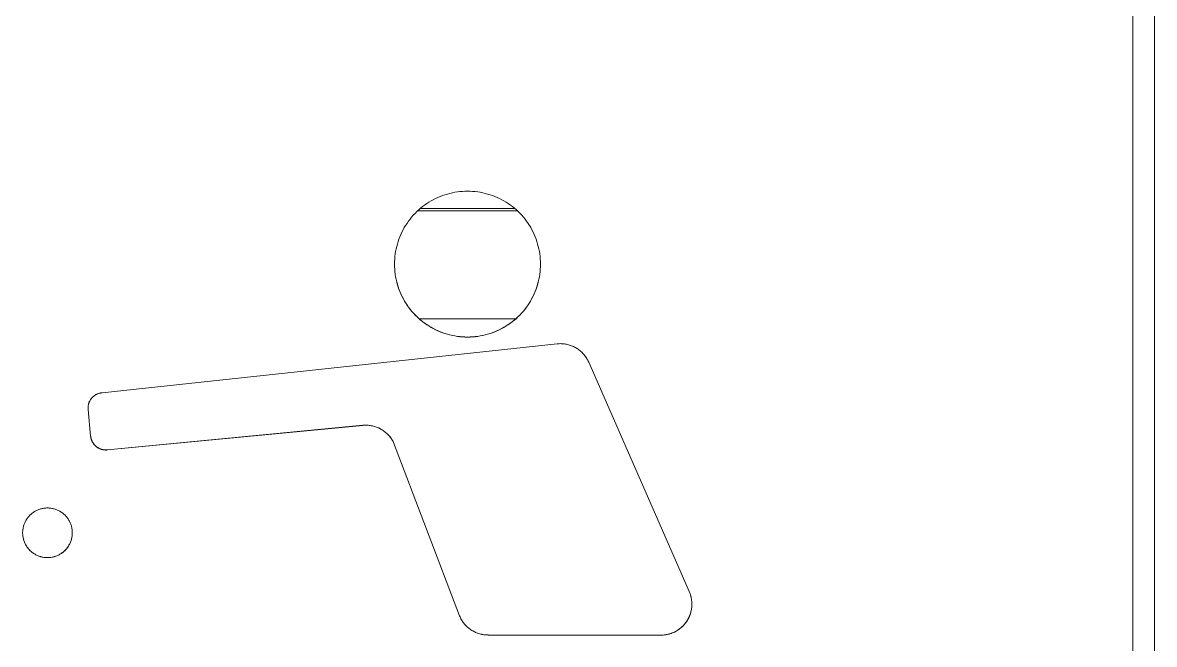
# Model space of a CAD drawing. Header units: inches. Extents: x -1 to 137, y -3 to 81.
# Drawn here: x 10.39 to 14.521, y 66.271 to 68.542 of the extents above; entities that cross this region are included whole.
import ezdxf

# ---------------------------------------------------------------- set-up
doc = ezdxf.new("R2010")
doc.units = ezdxf.units.IN
doc.layers.add('ZANO_R', color=7, linetype='Continuous', lineweight=0)

msp = doc.modelspace()

# ---------------------------------------------------------------- linework, layer by layer
at = {"layer": 'ZANO_R'}
for p, q in [((14.52143, 39.88483), (14.52143, 75.72986)), ((14.44268, 69.6289), (14.44268, 40.30131)), ((11.87259, 67.88591), (11.88056, 67.8907)), ((11.88056, 67.8907), (11.8887, 67.89521)), ((11.8887, 67.89521), (11.89698, 67.89943)), ((11.89698, 67.89943), (11.90541, 67.90336)), ((11.90541, 67.90336), (11.91397, 67.907)), ((11.91397, 67.907), (11.92265, 67.91033)), ((11.92265, 67.91033), (11.93145, 67.91336)), ((11.93145, 67.91336), (11.94034, 67.91607)), ((11.94034, 67.91607), (11.94932, 67.91848)), ((11.94932, 67.91848), (11.95838, 67.92057)), ((11.95838, 67.92057), (11.96751, 67.92235)), ((11.96751, 67.92235), (11.9767, 67.9238)), ((11.9767, 67.9238), (11.98593, 67.92494)), ((11.98593, 67.92494), (11.99519, 67.92575)), ((11.99519, 67.92575), (12.00448, 67.92623)), ((12.00448, 67.92623), (12.01378, 67.9264)), ((12.01378, 67.9264), (12.02308, 67.92623)), ((12.02308, 67.92623), (12.03236, 67.92575)), ((12.03236, 67.92575), (12.04163, 67.92494)), ((12.04163, 67.92494), (12.05086, 67.9238)), ((12.05086, 67.9238), (12.06004, 67.92235)), ((12.06004, 67.92235), (12.06917, 67.92057)), ((12.06917, 67.92057), (12.07823, 67.91848)), ((12.07823, 67.91848), (12.08721, 67.91607)), ((12.08721, 67.91607), (12.09611, 67.91336)), ((12.09611, 67.91336), (12.1049, 67.91033)), ((12.1049, 67.91033), (12.11358, 67.907)), ((12.11358, 67.907), (12.12214, 67.90336)), ((12.12214, 67.90336), (12.13057, 67.89943)), ((12.13057, 67.89943), (12.13886, 67.89521)), ((12.13886, 67.89521), (12.14699, 67.8907)), ((12.14699, 67.8907), (12.15496, 67.88591)), ((11.82213, 67.84504), (11.8287, 67.85162)), ((11.8287, 67.85162), (11.8355, 67.85796)), ((11.83247, 67.85519), (12.19508, 67.85519)), ((11.8355, 67.85796), (11.84252, 67.86406)), ((11.84146, 67.86317), (12.18609, 67.86317)), ((11.84252, 67.86406), (11.84975, 67.86992)), ((11.84975, 67.86992), (11.85718, 67.87551)), ((11.85718, 67.87551), (11.86479, 67.88085)), ((11.86479, 67.88085), (11.87259, 67.88591)), ((12.15496, 67.88591), (12.16276, 67.88085)), ((12.16276, 67.88085), (12.17038, 67.87551)), ((12.17038, 67.87551), (12.17781, 67.86992)), ((12.17781, 67.86992), (12.18503, 67.86406)), ((12.18503, 67.86406), (12.19205, 67.85796)), ((12.19205, 67.85796), (12.19885, 67.85162)), ((12.19885, 67.85162), (12.20543, 67.84504)), ((11.78783, 67.80115), (11.7929, 67.80895)), ((11.7929, 67.80895), (11.79823, 67.81657)), ((11.79823, 67.81657), (11.80383, 67.824)), ((11.80383, 67.824), (11.80968, 67.83122)), ((11.80968, 67.83122), (11.81578, 67.83824)), ((11.81578, 67.83824), (11.82213, 67.84504)), ((12.20543, 67.84504), (12.21177, 67.83824)), ((12.21177, 67.83824), (12.21787, 67.83122)), ((12.21787, 67.83122), (12.22373, 67.824)), ((12.22373, 67.824), (12.22932, 67.81657)), ((12.22932, 67.81657), (12.23466, 67.80895)), ((12.23466, 67.80895), (12.23972, 67.80115)), ((11.76675, 67.75977), (11.77038, 67.76833)), ((11.77038, 67.76833), (11.77431, 67.77676)), ((11.77431, 67.77676), (11.77854, 67.78505)), ((11.77854, 67.78505), (11.78304, 67.79318)), ((11.78304, 67.79318), (11.78783, 67.80115)), ((12.23972, 67.80115), (12.24451, 67.79318)), ((12.24451, 67.79318), (12.24902, 67.78505)), ((12.24902, 67.78505), (12.25324, 67.77676)), ((12.25324, 67.77676), (12.25717, 67.76833)), ((12.25717, 67.76833), (12.2608, 67.75977)), ((11.75317, 67.71536), (11.75526, 67.72442)), ((11.75526, 67.72442), (11.75767, 67.73341)), ((11.75767, 67.73341), (11.76039, 67.7423)), ((11.76039, 67.7423), (11.76342, 67.75109)), ((11.76342, 67.75109), (11.76675, 67.75977)), ((12.2608, 67.75977), (12.26414, 67.75109)), ((12.26414, 67.75109), (12.26717, 67.7423)), ((12.26717, 67.7423), (12.26988, 67.73341)), ((12.26988, 67.73341), (12.27229, 67.72442)), ((12.27229, 67.72442), (12.27438, 67.71536)), ((11.748, 67.67855), (11.74881, 67.68782)), ((11.74881, 67.68782), (11.74994, 67.69705)), ((11.74994, 67.69705), (11.7514, 67.70623)), ((11.7514, 67.70623), (11.75317, 67.71536)), ((12.27438, 67.71536), (12.27616, 67.70623)), ((12.27616, 67.70623), (12.27761, 67.69705)), ((12.27761, 67.69705), (12.27875, 67.68782)), ((12.27875, 67.68782), (12.27956, 67.67855)), ((11.74735, 67.65997), (11.74751, 67.66927)), ((11.74751, 67.65067), (11.74735, 67.65997)), ((11.74751, 67.66927), (11.748, 67.67855)), ((11.748, 67.64138), (11.74751, 67.65067)), ((11.74881, 67.63212), (11.748, 67.64138)), ((12.27956, 67.64138), (12.27875, 67.63212)), ((12.27956, 67.67855), (12.28004, 67.66927)), ((12.28004, 67.65067), (12.27956, 67.64138)), ((12.28004, 67.66927), (12.28021, 67.65997)), ((12.28021, 67.65997), (12.28004, 67.65067)), ((11.74994, 67.62289), (11.74881, 67.63212)), ((11.7514, 67.6137), (11.74994, 67.62289)), ((11.75317, 67.60458), (11.7514, 67.6137)), ((11.75526, 67.59551), (11.75317, 67.60458)), ((12.27438, 67.60458), (12.27229, 67.59551)), ((12.27616, 67.6137), (12.27438, 67.60458)), ((12.27761, 67.62289), (12.27616, 67.6137)), ((12.27875, 67.63212), (12.27761, 67.62289)), ((11.75767, 67.58653), (11.75526, 67.59551)), ((11.75594, 67.59304), (11.75841, 67.58415)), ((11.76039, 67.57764), (11.75767, 67.58653)), ((11.75841, 67.58415), (11.7612, 67.57535)), ((11.76342, 67.56885), (11.76039, 67.57764)), ((11.7612, 67.57535), (11.76429, 67.56666)), ((11.76675, 67.56016), (11.76342, 67.56885)), ((11.76429, 67.56666), (11.76767, 67.55807)), ((11.77038, 67.5516), (11.76675, 67.56016)), ((11.76767, 67.55807), (11.77136, 67.54961)), ((12.2562, 67.54961), (12.25988, 67.55807)), ((12.2608, 67.56016), (12.25717, 67.5516)), ((12.25988, 67.55807), (12.26327, 67.56666)), ((12.26414, 67.56885), (12.2608, 67.56016)), ((12.26327, 67.56666), (12.26636, 67.57535)), ((12.26717, 67.57764), (12.26414, 67.56885)), ((12.26636, 67.57535), (12.26914, 67.58415)), ((12.26988, 67.58653), (12.26717, 67.57764)), ((12.26914, 67.58415), (12.27162, 67.59304)), ((12.27229, 67.59551), (12.26988, 67.58653)), ((11.77431, 67.54317), (11.77038, 67.5516)), ((11.77136, 67.54961), (11.77533, 67.54128)), ((11.77854, 67.53489), (11.77431, 67.54317)), ((11.77533, 67.54128), (11.77959, 67.5331)), ((11.78304, 67.52676), (11.77854, 67.53489)), ((11.77959, 67.5331), (11.78413, 67.52506)), ((11.78783, 67.51878), (11.78304, 67.52676)), ((11.78413, 67.52506), (11.78894, 67.51719)), ((11.7929, 67.51098), (11.78783, 67.51878)), ((11.78894, 67.51719), (11.79403, 67.50949)), ((12.23353, 67.50949), (12.23861, 67.51719)), ((12.23972, 67.51878), (12.23466, 67.51098)), ((12.23861, 67.51719), (12.24343, 67.52506)), ((12.24451, 67.52676), (12.23972, 67.51878)), ((12.24343, 67.52506), (12.24797, 67.5331)), ((12.24902, 67.53489), (12.24451, 67.52676)), ((12.24797, 67.5331), (12.25223, 67.54128)), ((12.25324, 67.54317), (12.24902, 67.53489)), ((12.25223, 67.54128), (12.2562, 67.54961)), ((12.25717, 67.5516), (12.25324, 67.54317)), ((11.79823, 67.50337), (11.7929, 67.51098)), ((11.79403, 67.50949), (11.79938, 67.50197)), ((11.80383, 67.49594), (11.79823, 67.50337)), ((11.79938, 67.50197), (11.80498, 67.49464)), ((11.80968, 67.48871), (11.80383, 67.49594)), ((11.80498, 67.49464), (11.81084, 67.48751)), ((11.81578, 67.48169), (11.80968, 67.48871)), ((11.81084, 67.48751), (11.81694, 67.48059)), ((11.82213, 67.47489), (11.81578, 67.48169)), ((11.81694, 67.48059), (11.82327, 67.47388)), ((11.8287, 67.46832), (11.82213, 67.47489)), ((11.82327, 67.47388), (11.82984, 67.46739)), ((12.19772, 67.46739), (12.20428, 67.47388)), ((12.20543, 67.47489), (12.19885, 67.46832)), ((12.20428, 67.47388), (12.21062, 67.48059)), ((12.21177, 67.48169), (12.20543, 67.47489)), ((12.21062, 67.48059), (12.21672, 67.48751)), ((12.21787, 67.48871), (12.21177, 67.48169)), ((12.21672, 67.48751), (12.22257, 67.49464)), ((12.22373, 67.49594), (12.21787, 67.48871)), ((12.22257, 67.49464), (12.22818, 67.50197)), ((12.22932, 67.50337), (12.22373, 67.49594)), ((12.22818, 67.50197), (12.23353, 67.50949)), ((12.23466, 67.51098), (12.22932, 67.50337)), ((11.8355, 67.46197), (11.8287, 67.46832)), ((11.82984, 67.46739), (11.83662, 67.46114)), ((11.84252, 67.45587), (11.8355, 67.46197)), ((11.83662, 67.46114), (11.84362, 67.45512)), ((11.83768, 67.4602), (12.18988, 67.4602)), ((11.84975, 67.45002), (11.84252, 67.45587)), ((11.84362, 67.45512), (11.85082, 67.44935)), ((11.85718, 67.44442), (11.84975, 67.45002)), ((11.85082, 67.44935), (11.85822, 67.44384)), ((11.86479, 67.43909), (11.85718, 67.44442)), ((11.85822, 67.44384), (11.8658, 67.43858)), ((11.87259, 67.43403), (11.86479, 67.43909)), ((11.8658, 67.43858), (11.87357, 67.43359)), ((11.88056, 67.42924), (11.87259, 67.43403)), ((11.87357, 67.43359), (11.8815, 67.42887)), ((12.14606, 67.42887), (12.15399, 67.43359)), ((12.15496, 67.43403), (12.14699, 67.42924)), ((12.15399, 67.43359), (12.16175, 67.43858)), ((12.16276, 67.43909), (12.15496, 67.43403)), ((12.16175, 67.43858), (12.16933, 67.44384)), ((12.17038, 67.44442), (12.16276, 67.43909)), ((12.16933, 67.44384), (12.17673, 67.44935)), ((12.17781, 67.45002), (12.17038, 67.44442)), ((12.17673, 67.44935), (12.18393, 67.45512)), ((12.18503, 67.45587), (12.17781, 67.45002)), ((12.18393, 67.45512), (12.19093, 67.46114)), ((12.19205, 67.46197), (12.18503, 67.45587)), ((12.19093, 67.46114), (12.19772, 67.46739)), ((12.19885, 67.46832), (12.19205, 67.46197)), ((11.8887, 67.42473), (11.88056, 67.42924)), ((11.8815, 67.42887), (11.88958, 67.42442)), ((11.89698, 67.42051), (11.8887, 67.42473)), ((11.88958, 67.42442), (11.89782, 67.42027)), ((11.90541, 67.41658), (11.89698, 67.42051)), ((11.89782, 67.42027), (11.9062, 67.41639)), ((11.91397, 67.41294), (11.90541, 67.41658)), ((11.9062, 67.41639), (11.9147, 67.41281)), ((11.92265, 67.40961), (11.91397, 67.41294)), ((11.9147, 67.41281), (11.92333, 67.40953)), ((11.93145, 67.40658), (11.92265, 67.40961)), ((11.92333, 67.40953), (11.93206, 67.40655)), ((11.94034, 67.40386), (11.93145, 67.40658)), ((11.93206, 67.40655), (11.94089, 67.40387)), ((11.94932, 67.40146), (11.94034, 67.40386)), ((11.94089, 67.40387), (11.94981, 67.4015)), ((11.95838, 67.39936), (11.94932, 67.40146)), ((11.94981, 67.4015), (11.9588, 67.39944)), ((11.96751, 67.39759), (11.95838, 67.39936)), ((11.9588, 67.39944), (11.96787, 67.39769)), ((11.9767, 67.39613), (11.96751, 67.39759)), ((11.96787, 67.39769), (11.97698, 67.39626)), ((11.98593, 67.395), (11.9767, 67.39613)), ((11.97698, 67.39626), (11.98614, 67.39515)), ((11.99519, 67.39419), (11.98593, 67.395)), ((11.98614, 67.39515), (11.99534, 67.39435)), ((12.00448, 67.3937), (11.99519, 67.39419)), ((11.99534, 67.39435), (12.00455, 67.39387)), ((12.01378, 67.39354), (12.00448, 67.3937)), ((12.00455, 67.39387), (12.01378, 67.39371)), ((12.01378, 67.39371), (12.023, 67.39387)), ((12.02308, 67.3937), (12.01378, 67.39354)), ((12.023, 67.39387), (12.03222, 67.39435)), ((12.03236, 67.39419), (12.02308, 67.3937)), ((12.03222, 67.39435), (12.04141, 67.39515)), ((12.04163, 67.395), (12.03236, 67.39419)), ((12.04141, 67.39515), (12.05057, 67.39626)), ((12.05086, 67.39613), (12.04163, 67.395)), ((12.05057, 67.39626), (12.05969, 67.39769)), ((12.06004, 67.39759), (12.05086, 67.39613)), ((12.05969, 67.39769), (12.06875, 67.39944)), ((12.06917, 67.39936), (12.06004, 67.39759)), ((12.06875, 67.39944), (12.07775, 67.4015)), ((12.07823, 67.40146), (12.06917, 67.39936)), ((12.07775, 67.4015), (12.08666, 67.40387)), ((12.08721, 67.40386), (12.07823, 67.40146)), ((12.08666, 67.40387), (12.09549, 67.40655)), ((12.09611, 67.40658), (12.08721, 67.40386)), ((12.09549, 67.40655), (12.10423, 67.40953)), ((12.1049, 67.40961), (12.09611, 67.40658)), ((12.10423, 67.40953), (12.11285, 67.41281)), ((12.11358, 67.41294), (12.1049, 67.40961)), ((12.11285, 67.41281), (12.12136, 67.41639)), ((12.12214, 67.41658), (12.11358, 67.41294)), ((12.12136, 67.41639), (12.12973, 67.42027)), ((12.13057, 67.42051), (12.12214, 67.41658)), ((12.12973, 67.42027), (12.13797, 67.42442)), ((12.13886, 67.42473), (12.13057, 67.42051)), ((12.13797, 67.42442), (12.14606, 67.42887)), ((12.14699, 67.42924), (12.13886, 67.42473)), ((10.67933, 67.19013), (12.34076, 67.36887)), ((12.34076, 67.36887), (12.34461, 67.36922)), ((12.34461, 67.36922), (12.34846, 67.36944)), ((12.34846, 67.36944), (12.35232, 67.36952)), ((12.35232, 67.36952), (12.35618, 67.36947)), ((12.35618, 67.36947), (12.36003, 67.36929)), ((12.36003, 67.36929), (12.36388, 67.36898)), ((12.36388, 67.36898), (12.36771, 67.36854)), ((12.36771, 67.36854), (12.37153, 67.36796)), ((12.37153, 67.36796), (12.37532, 67.36726)), ((12.37532, 67.36726), (12.37909, 67.36642)), ((12.37909, 67.36642), (12.38283, 67.36546)), ((12.38283, 67.36546), (12.38653, 67.36437)), ((12.38653, 67.36437), (12.39019, 67.36316)), ((12.39019, 67.36316), (12.39381, 67.36182)), ((12.39381, 67.36182), (12.39738, 67.36036)), ((12.39738, 67.36036), (12.4009, 67.35877)), ((12.4009, 67.35877), (12.40436, 67.35707)), ((12.40436, 67.35707), (12.40777, 67.35525)), ((12.40777, 67.35525), (12.41111, 67.35331)), ((12.41111, 67.35331), (12.41438, 67.35126)), ((12.41438, 67.35126), (12.41757, 67.3491)), ((12.41757, 67.3491), (12.4207, 67.34684)), ((12.4207, 67.34684), (12.42374, 67.34446)), ((12.42374, 67.34446), (12.4267, 67.34199)), ((12.4267, 67.34199), (12.42957, 67.33941)), ((12.42957, 67.33941), (12.43236, 67.33674)), ((12.43236, 67.33674), (12.43505, 67.33397)), ((12.43505, 67.33397), (12.43765, 67.33112)), ((12.43765, 67.33112), (12.44014, 67.32818)), ((12.44014, 67.32818), (12.44253, 67.32515)), ((12.44253, 67.32515), (12.44482, 67.32204)), ((12.44482, 67.32204), (12.44701, 67.31886)), ((12.44701, 67.31886), (12.44908, 67.3156)), ((12.44908, 67.3156), (12.45103, 67.31228)), ((12.45103, 67.31228), (12.45288, 67.30889)), ((12.45288, 67.30889), (12.45461, 67.30544)), ((12.45461, 67.30544), (12.45621, 67.30193)), ((12.45621, 67.30193), (12.82389, 66.46204)), ((10.65734, 67.18329), (10.65905, 67.1842)), ((10.65905, 67.1842), (10.66078, 67.18505)), ((10.66078, 67.18505), (10.66255, 67.18584)), ((10.66255, 67.18584), (10.66434, 67.18657)), ((10.66434, 67.18657), (10.66615, 67.18724)), ((10.66615, 67.18724), (10.66798, 67.18784)), ((10.66798, 67.18784), (10.66984, 67.18838)), ((10.66984, 67.18838), (10.67171, 67.18886)), ((10.67171, 67.18886), (10.6736, 67.18928)), ((10.6736, 67.18928), (10.6755, 67.18962)), ((10.6755, 67.18962), (10.67741, 67.18991)), ((10.67741, 67.18991), (10.67933, 67.19013)), ((10.62886, 67.14178), (10.62916, 67.14369)), ((10.62916, 67.14369), (10.62953, 67.14559)), ((10.62953, 67.14559), (10.62996, 67.14747)), ((10.62996, 67.14747), (10.63045, 67.14934)), ((10.63045, 67.14934), (10.63101, 67.15119)), ((10.63101, 67.15119), (10.63163, 67.15302)), ((10.63163, 67.15302), (10.63232, 67.15483)), ((10.63232, 67.15483), (10.63306, 67.15661)), ((10.63306, 67.15661), (10.63387, 67.15837)), ((10.63387, 67.15837), (10.63473, 67.16009)), ((10.63473, 67.16009), (10.63566, 67.16179)), ((10.63566, 67.16179), (10.63664, 67.16345)), ((10.63664, 67.16345), (10.63768, 67.16508)), ((10.63768, 67.16508), (10.63877, 67.16668)), ((10.63877, 67.16668), (10.63992, 67.16823)), ((10.63992, 67.16823), (10.64112, 67.16975)), ((10.64112, 67.16975), (10.64237, 67.17122)), ((10.64237, 67.17122), (10.64367, 67.17265)), ((10.64367, 67.17265), (10.64502, 67.17403)), ((10.64502, 67.17403), (10.64641, 67.17537)), ((10.64641, 67.17537), (10.64785, 67.17666)), ((10.64785, 67.17666), (10.64934, 67.1779)), ((10.64934, 67.1779), (10.65086, 67.17908)), ((10.65086, 67.17908), (10.65243, 67.18022)), ((10.65243, 67.18022), (10.65403, 67.1813)), ((10.65403, 67.1813), (10.65567, 67.18232)), ((10.65567, 67.18232), (10.65734, 67.18329)), ((10.62832, 67.13408), (10.62835, 67.13601)), ((10.62835, 67.13214), (10.62832, 67.13408)), ((10.62835, 67.13601), (10.62846, 67.13794)), ((10.62835, 67.13214), (10.62835, 67.13198)), ((10.62842, 67.13056), (10.62835, 67.13198)), ((10.62852, 67.12916), (10.62842, 67.13056)), ((10.62846, 67.13794), (10.62863, 67.13986)), ((10.63789, 67.03202), (10.62852, 67.12916)), ((10.62863, 67.13986), (10.62886, 67.14178)), ((11.63161, 67.0713), (10.69947, 66.98143)), ((11.63161, 67.07113), (10.69947, 66.98127)), ((11.63549, 67.07161), (11.63161, 67.0713)), ((11.63549, 67.07144), (11.63161, 67.07113)), ((11.63937, 67.07178), (11.63549, 67.07161)), ((11.63937, 67.07161), (11.63549, 67.07144)), ((11.64327, 67.07182), (11.63937, 67.07178)), ((11.64327, 67.07165), (11.63937, 67.07161)), ((11.64716, 67.07172), (11.64327, 67.07182)), ((11.64716, 67.07155), (11.64327, 67.07165)), ((11.65104, 67.07149), (11.64716, 67.07172)), ((11.65104, 67.07132), (11.64716, 67.07155)), ((11.65492, 67.07113), (11.65104, 67.07149)), ((11.65492, 67.07096), (11.65104, 67.07132)), ((11.65877, 67.07063), (11.65492, 67.07113)), ((11.65877, 67.07046), (11.65492, 67.07096)), ((11.66261, 67.07), (11.65877, 67.07063)), ((11.66261, 67.06983), (11.65877, 67.07046)), ((11.66643, 67.06924), (11.66261, 67.07)), ((11.66643, 67.06907), (11.66261, 67.06983)), ((11.67022, 67.06835), (11.66643, 67.06924)), ((11.67022, 67.06818), (11.66643, 67.06907)), ((11.67397, 67.06732), (11.67022, 67.06835)), ((11.67397, 67.06716), (11.67022, 67.06818)), ((11.67769, 67.06617), (11.67397, 67.06732)), ((11.67769, 67.06601), (11.67397, 67.06716)), ((11.68137, 67.06489), (11.67769, 67.06617)), ((11.68137, 67.06473), (11.67769, 67.06601)), ((11.68499, 67.06349), (11.68137, 67.06489)), ((11.68499, 67.06332), (11.68137, 67.06473)), ((11.68857, 67.06196), (11.68499, 67.06349)), ((11.68857, 67.06179), (11.68499, 67.06332)), ((11.6921, 67.06031), (11.68857, 67.06196)), ((11.6921, 67.06014), (11.68857, 67.06179)), ((11.69556, 67.05853), (11.6921, 67.06031)), ((10.63811, 67.03006), (10.63789, 67.03202)), ((10.6384, 67.02811), (10.63811, 67.03006)), ((10.63876, 67.02618), (10.6384, 67.02811)), ((10.63919, 67.02425), (10.63876, 67.02618)), ((10.63962, 67.02275), (10.63914, 67.02461)), ((10.63968, 67.02235), (10.63919, 67.02425)), ((10.64016, 67.0209), (10.63962, 67.02275)), ((10.64024, 67.02046), (10.63968, 67.02235)), ((10.64076, 67.01906), (10.64016, 67.0209)), ((10.64086, 67.01859), (10.64024, 67.02046)), ((10.64142, 67.01726), (10.64076, 67.01906)), ((11.69556, 67.05837), (11.6921, 67.06014)), ((11.69896, 67.05664), (11.69556, 67.05853)), ((11.69896, 67.05648), (11.69556, 67.05837)), ((11.7023, 67.05464), (11.69896, 67.05664)), ((11.7023, 67.05447), (11.69896, 67.05648)), ((11.70556, 67.05252), (11.7023, 67.05464)), ((11.70556, 67.05235), (11.7023, 67.05447)), ((11.70875, 67.05028), (11.70556, 67.05252)), ((11.70875, 67.05012), (11.70556, 67.05235)), ((11.71186, 67.04794), (11.70875, 67.05028)), ((11.71186, 67.04778), (11.70875, 67.05012)), ((11.71488, 67.0455), (11.71186, 67.04794)), ((11.71488, 67.04533), (11.71186, 67.04778)), ((11.71782, 67.04295), (11.71488, 67.0455)), ((11.71782, 67.04278), (11.71488, 67.04533)), ((11.72067, 67.0403), (11.71782, 67.04295)), ((11.72067, 67.04013), (11.71782, 67.04278)), ((11.72343, 67.03755), (11.72067, 67.0403)), ((11.72343, 67.03739), (11.72067, 67.04013)), ((11.72609, 67.03471), (11.72343, 67.03755)), ((11.72609, 67.03455), (11.72343, 67.03739)), ((11.72865, 67.03178), (11.72609, 67.03471)), ((11.72865, 67.03162), (11.72609, 67.03455)), ((11.73111, 67.02877), (11.72865, 67.03178)), ((11.73111, 67.0286), (11.72865, 67.03162)), ((11.73347, 67.02567), (11.73111, 67.02877)), ((11.73347, 67.0255), (11.73111, 67.0286)), ((11.73571, 67.02249), (11.73347, 67.02567)), ((11.73571, 67.02232), (11.73347, 67.0255)), ((11.73785, 67.01924), (11.73571, 67.02249)), ((11.73785, 67.01907), (11.73571, 67.02232)), ((11.73987, 67.01591), (11.73785, 67.01924)), ((11.73987, 67.01575), (11.73785, 67.01907)), ((10.64155, 67.01675), (10.64086, 67.01859)), ((10.64215, 67.01547), (10.64142, 67.01726)), ((10.64231, 67.01493), (10.64155, 67.01675)), ((10.64293, 67.01371), (10.64215, 67.01547)), ((10.64313, 67.01314), (10.64231, 67.01493)), ((10.64378, 67.01198), (10.64293, 67.01371)), ((10.644, 67.01137), (10.64313, 67.01314)), ((10.64468, 67.01028), (10.64378, 67.01198)), ((10.64494, 67.00964), (10.644, 67.01137)), ((10.64564, 67.00861), (10.64468, 67.01028)), ((10.64594, 67.00795), (10.64494, 67.00964)), ((10.64666, 67.00697), (10.64564, 67.00861)), ((10.647, 67.00628), (10.64594, 67.00795)), ((10.64774, 67.00537), (10.64666, 67.00697)), ((10.64812, 67.00466), (10.647, 67.00628)), ((10.64886, 67.00381), (10.64774, 67.00537)), ((10.64929, 67.00308), (10.64812, 67.00466)), ((10.65005, 67.00228), (10.64886, 67.00381)), ((10.65052, 67.00154), (10.64929, 67.00308)), ((10.65128, 67.0008), (10.65005, 67.00228)), ((10.6518, 67.00004), (10.65052, 67.00154)), ((10.65256, 66.99936), (10.65128, 67.0008)), ((10.65313, 66.99859), (10.6518, 67.00004)), ((10.65389, 66.99797), (10.65256, 66.99936)), ((10.65451, 66.99718), (10.65313, 66.99859)), ((10.65527, 66.99662), (10.65389, 66.99797)), ((10.65594, 66.99583), (10.65451, 66.99718)), ((10.65669, 66.99532), (10.65527, 66.99662)), ((10.65741, 66.99452), (10.65594, 66.99583)), ((10.65815, 66.99407), (10.65669, 66.99532)), ((10.65893, 66.99327), (10.65741, 66.99452)), ((10.65966, 66.99287), (10.65815, 66.99407)), ((10.66049, 66.99207), (10.65893, 66.99327)), ((10.66121, 66.99172), (10.65966, 66.99287)), ((10.6621, 66.99093), (10.66049, 66.99207)), ((10.6628, 66.99062), (10.66121, 66.99172)), ((10.66374, 66.98984), (10.6621, 66.99093)), ((10.66442, 66.98958), (10.6628, 66.99062)), ((10.66542, 66.98881), (10.66374, 66.98984)), ((10.66608, 66.9886), (10.66442, 66.98958)), ((10.66713, 66.98784), (10.66542, 66.98881)), ((10.66777, 66.98767), (10.66608, 66.9886)), ((10.66888, 66.98693), (10.66713, 66.98784)), ((10.66949, 66.9868), (10.66777, 66.98767)), ((10.67066, 66.98609), (10.66888, 66.98693)), ((10.67124, 66.98599), (10.66949, 66.9868)), ((10.67246, 66.9853), (10.67066, 66.98609)), ((10.67301, 66.98524), (10.67124, 66.98599)), ((10.6743, 66.98458), (10.67246, 66.9853)), ((10.67481, 66.98456), (10.67301, 66.98524)), ((10.67615, 66.98392), (10.6743, 66.98458)), ((10.67663, 66.98393), (10.67481, 66.98456)), ((10.67803, 66.98333), (10.67615, 66.98392)), ((10.67848, 66.98337), (10.67663, 66.98393)), ((10.67993, 66.9828), (10.67803, 66.98333)), ((10.68034, 66.98287), (10.67848, 66.98337)), ((10.68184, 66.98234), (10.67993, 66.9828)), ((10.68222, 66.98243), (10.68034, 66.98287)), ((10.68378, 66.98195), (10.68184, 66.98234)), ((10.68411, 66.98206), (10.68222, 66.98243)), ((10.68572, 66.98163), (10.68378, 66.98195)), ((10.68601, 66.98175), (10.68411, 66.98206)), ((10.68767, 66.98137), (10.68572, 66.98163)), ((10.68792, 66.98151), (10.68601, 66.98175)), ((10.68963, 66.98118), (10.68767, 66.98137)), ((10.68984, 66.98133), (10.68792, 66.98151)), ((10.6916, 66.98106), (10.68963, 66.98118)), ((10.69177, 66.98122), (10.68984, 66.98133)), ((10.69357, 66.98101), (10.6916, 66.98106)), ((10.69369, 66.98118), (10.69177, 66.98122)), ((10.69553, 66.98103), (10.69357, 66.98101)), ((10.69562, 66.9812), (10.69369, 66.98118)), ((10.6975, 66.98111), (10.69553, 66.98103)), ((10.69754, 66.98128), (10.69562, 66.9812)), ((10.69947, 66.98127), (10.6975, 66.98111)), ((10.69947, 66.98143), (10.69754, 66.98128)), ((11.74177, 67.01252), (11.73987, 67.01591)), ((11.74177, 67.01235), (11.73987, 67.01575)), ((11.74356, 67.00906), (11.74177, 67.01252)), ((11.74356, 67.0089), (11.74177, 67.01235)), ((11.9849, 66.37524), (11.74356, 67.00906)), ((11.74356, 67.0089), (11.74356, 67.00906)), ((11.9849, 66.37508), (11.74356, 67.0089)), ((10.40506, 66.72943), (10.40688, 66.73202)), ((10.40688, 66.73202), (10.40879, 66.73455)), ((10.40879, 66.73455), (10.41078, 66.73701)), ((10.41078, 66.73701), (10.41285, 66.7394)), ((10.41285, 66.7394), (10.41501, 66.74171)), ((10.41501, 66.74171), (10.41725, 66.74395)), ((10.41725, 66.74395), (10.41957, 66.74611)), ((10.41957, 66.74611), (10.42195, 66.74819)), ((10.42195, 66.74819), (10.42441, 66.75018)), ((10.42441, 66.75018), (10.42694, 66.75208)), ((10.42694, 66.75208), (10.42954, 66.7539)), ((10.42954, 66.7539), (10.43219, 66.75562)), ((10.43219, 66.75562), (10.4349, 66.75725)), ((10.4349, 66.75725), (10.43767, 66.75879)), ((10.43767, 66.75879), (10.44049, 66.76023)), ((10.44049, 66.76023), (10.44336, 66.76156)), ((10.44336, 66.76156), (10.44627, 66.7628)), ((10.44627, 66.7628), (10.44923, 66.76393)), ((10.44923, 66.76393), (10.45222, 66.76497)), ((10.45222, 66.76497), (10.45525, 66.76589)), ((10.45525, 66.76589), (10.45831, 66.76671)), ((10.45831, 66.76671), (10.46139, 66.76742)), ((10.46139, 66.76742), (10.4645, 66.76803)), ((10.4645, 66.76803), (10.46762, 66.76852)), ((10.46762, 66.76852), (10.47077, 66.76891)), ((10.47077, 66.76891), (10.47392, 66.76918)), ((10.47392, 66.76918), (10.47708, 66.76935)), ((10.47708, 66.76935), (10.48024, 66.7694)), ((10.48024, 66.7694), (10.48341, 66.76935)), ((10.48341, 66.76935), (10.48657, 66.76918)), ((10.48657, 66.76918), (10.48972, 66.76891)), ((10.48972, 66.76891), (10.49286, 66.76852)), ((10.49286, 66.76852), (10.49599, 66.76803)), ((10.49599, 66.76803), (10.4991, 66.76742)), ((10.4991, 66.76742), (10.50218, 66.76671)), ((10.50218, 66.76671), (10.50524, 66.76589)), ((10.50524, 66.76589), (10.50827, 66.76497)), ((10.50827, 66.76497), (10.51126, 66.76393)), ((10.51126, 66.76393), (10.51421, 66.7628)), ((10.51421, 66.7628), (10.51713, 66.76156)), ((10.51713, 66.76156), (10.52, 66.76023)), ((10.52, 66.76023), (10.52282, 66.75879)), ((10.52282, 66.75879), (10.52559, 66.75725)), ((10.52559, 66.75725), (10.5283, 66.75562)), ((10.5283, 66.75562), (10.53095, 66.7539)), ((10.53095, 66.7539), (10.53355, 66.75208)), ((10.53355, 66.75208), (10.53607, 66.75018)), ((10.53607, 66.75018), (10.53853, 66.74819)), ((10.53853, 66.74819), (10.54092, 66.74611)), ((10.54092, 66.74611), (10.54324, 66.74395)), ((10.54324, 66.74395), (10.54548, 66.74171)), ((10.54548, 66.74171), (10.54763, 66.7394)), ((10.54763, 66.7394), (10.54971, 66.73701)), ((10.54971, 66.73701), (10.5517, 66.73455)), ((10.5517, 66.73455), (10.55361, 66.73202)), ((10.55361, 66.73202), (10.55542, 66.72943)), ((10.39006, 66.6882), (10.39044, 66.69134)), ((10.39044, 66.69134), (10.39094, 66.69447)), ((10.39094, 66.69447), (10.39154, 66.69757)), ((10.39154, 66.69757), (10.39226, 66.70066)), ((10.39226, 66.70066), (10.39307, 66.70372)), ((10.39307, 66.70372), (10.394, 66.70674)), ((10.394, 66.70674), (10.39503, 66.70974)), ((10.39503, 66.70974), (10.39616, 66.71269)), ((10.39616, 66.71269), (10.3974, 66.7156)), ((10.3974, 66.7156), (10.39874, 66.71847)), ((10.39874, 66.71847), (10.40018, 66.72129)), ((10.40018, 66.72129), (10.40171, 66.72406)), ((10.40171, 66.72406), (10.40334, 66.72678)), ((10.40334, 66.72678), (10.40506, 66.72943)), ((10.55542, 66.72943), (10.55715, 66.72678)), ((10.55715, 66.72678), (10.55878, 66.72406)), ((10.55878, 66.72406), (10.56031, 66.72129)), ((10.56031, 66.72129), (10.56175, 66.71847)), ((10.56175, 66.71847), (10.56309, 66.7156)), ((10.56309, 66.7156), (10.56432, 66.71269)), ((10.56432, 66.71269), (10.56546, 66.70974)), ((10.56546, 66.70974), (10.56649, 66.70674)), ((10.56649, 66.70674), (10.56741, 66.70372)), ((10.56741, 66.70372), (10.56823, 66.70066)), ((10.56823, 66.70066), (10.56895, 66.69757)), ((10.56895, 66.69757), (10.56955, 66.69447)), ((10.56955, 66.69447), (10.57004, 66.69134)), ((10.57004, 66.69134), (10.57043, 66.6882)), ((10.38956, 66.67872), (10.38962, 66.68189)), ((10.38962, 66.67556), (10.38956, 66.67872)), ((10.38962, 66.68189), (10.38978, 66.68505)), ((10.38978, 66.6724), (10.38962, 66.67556)), ((10.38978, 66.68505), (10.39006, 66.6882)), ((10.39006, 66.66924), (10.38978, 66.6724)), ((10.39044, 66.6661), (10.39006, 66.66924)), ((10.39094, 66.66297), (10.39044, 66.6661)), ((10.39154, 66.65987), (10.39094, 66.66297)), ((10.39226, 66.65678), (10.39154, 66.65987)), ((10.39307, 66.65373), (10.39226, 66.65678)), ((10.39248, 66.65605), (10.39333, 66.65303)), ((10.394, 66.6507), (10.39307, 66.65373)), ((10.39333, 66.65303), (10.39428, 66.65003)), ((10.39503, 66.64771), (10.394, 66.6507)), ((10.39428, 66.65003), (10.39533, 66.64707)), ((10.39616, 66.64475), (10.39503, 66.64771)), ((10.39533, 66.64707), (10.39648, 66.64415)), ((10.56401, 66.64415), (10.56516, 66.64707)), ((10.56546, 66.64771), (10.56432, 66.64475)), ((10.56516, 66.64707), (10.56621, 66.65003)), ((10.56649, 66.6507), (10.56546, 66.64771)), ((10.56621, 66.65003), (10.56716, 66.65303)), ((10.56741, 66.65373), (10.56649, 66.6507)), ((10.56716, 66.65303), (10.568, 66.65605)), ((10.56823, 66.65678), (10.56741, 66.65373)), ((10.56895, 66.65987), (10.56823, 66.65678)), ((10.56955, 66.66297), (10.56895, 66.65987)), ((10.57004, 66.6661), (10.56955, 66.66297)), ((10.57043, 66.66924), (10.57004, 66.6661)), ((10.57043, 66.6882), (10.57071, 66.68505)), ((10.57071, 66.6724), (10.57043, 66.66924)), ((10.57071, 66.68505), (10.57087, 66.68189)), ((10.57087, 66.67556), (10.57071, 66.6724)), ((10.57087, 66.68189), (10.57093, 66.67872)), ((10.57093, 66.67872), (10.57087, 66.67556)), ((10.3974, 66.64184), (10.39616, 66.64475)), ((10.39648, 66.64415), (10.39773, 66.64127)), ((10.39874, 66.63897), (10.3974, 66.64184)), ((10.39773, 66.64127), (10.39908, 66.63843)), ((10.40018, 66.63615), (10.39874, 66.63897)), ((10.39908, 66.63843), (10.40053, 66.63565)), ((10.40171, 66.63338), (10.40018, 66.63615)), ((10.40053, 66.63565), (10.40208, 66.63291)), ((10.40334, 66.63067), (10.40171, 66.63338)), ((10.40208, 66.63291), (10.40372, 66.63023)), ((10.40506, 66.62801), (10.40334, 66.63067)), ((10.40372, 66.63023), (10.40545, 66.62761)), ((10.40688, 66.62542), (10.40506, 66.62801)), ((10.40545, 66.62761), (10.40727, 66.62505)), ((10.40879, 66.62289), (10.40688, 66.62542)), ((10.40727, 66.62505), (10.40918, 66.62256)), ((10.41078, 66.62043), (10.40879, 66.62289)), ((10.40918, 66.62256), (10.41117, 66.62013)), ((10.41285, 66.61804), (10.41078, 66.62043)), ((10.41117, 66.62013), (10.41325, 66.61778)), ((10.41501, 66.61573), (10.41285, 66.61804)), ((10.41325, 66.61778), (10.4154, 66.61549)), ((10.41725, 66.61349), (10.41501, 66.61573)), ((10.4154, 66.61549), (10.41764, 66.61328)), ((10.41957, 66.61133), (10.41725, 66.61349)), ((10.41764, 66.61328), (10.41995, 66.61116)), ((10.42195, 66.60925), (10.41957, 66.61133)), ((10.41995, 66.61116), (10.42233, 66.60911)), ((10.42441, 66.60726), (10.42195, 66.60925)), ((10.42233, 66.60911), (10.42478, 66.60714)), ((10.42694, 66.60536), (10.42441, 66.60726)), ((10.42478, 66.60714), (10.4273, 66.60527)), ((10.53319, 66.60527), (10.53571, 66.60714)), ((10.53607, 66.60726), (10.53355, 66.60536)), ((10.53571, 66.60714), (10.53816, 66.60911)), ((10.53853, 66.60925), (10.53607, 66.60726)), ((10.53816, 66.60911), (10.54054, 66.61116)), ((10.54092, 66.61133), (10.53853, 66.60925)), ((10.54054, 66.61116), (10.54285, 66.61328)), ((10.54324, 66.61349), (10.54092, 66.61133)), ((10.54285, 66.61328), (10.54508, 66.61549)), ((10.54548, 66.61573), (10.54324, 66.61349)), ((10.54508, 66.61549), (10.54724, 66.61778)), ((10.54763, 66.61804), (10.54548, 66.61573)), ((10.54724, 66.61778), (10.54932, 66.62013)), ((10.54971, 66.62043), (10.54763, 66.61804)), ((10.54932, 66.62013), (10.55131, 66.62256)), ((10.5517, 66.62289), (10.54971, 66.62043)), ((10.55131, 66.62256), (10.55322, 66.62505)), ((10.55361, 66.62542), (10.5517, 66.62289)), ((10.55322, 66.62505), (10.55504, 66.62761)), ((10.55542, 66.62801), (10.55361, 66.62542)), ((10.55504, 66.62761), (10.55677, 66.63023)), ((10.55715, 66.63067), (10.55542, 66.62801)), ((10.55677, 66.63023), (10.55841, 66.63291)), ((10.55878, 66.63338), (10.55715, 66.63067)), ((10.55841, 66.63291), (10.55995, 66.63565)), ((10.56031, 66.63615), (10.55878, 66.63338)), ((10.55995, 66.63565), (10.5614, 66.63843)), ((10.56175, 66.63897), (10.56031, 66.63615)), ((10.5614, 66.63843), (10.56276, 66.64127)), ((10.56309, 66.64184), (10.56175, 66.63897)), ((10.56276, 66.64127), (10.56401, 66.64415)), ((10.56432, 66.64475), (10.56309, 66.64184)), ((10.42954, 66.60354), (10.42694, 66.60536)), ((10.4273, 66.60527), (10.42988, 66.60348)), ((10.43219, 66.60182), (10.42954, 66.60354)), ((10.42988, 66.60348), (10.43252, 66.60178)), ((10.4349, 66.60019), (10.43219, 66.60182)), ((10.43252, 66.60178), (10.43522, 66.60017)), ((10.43767, 66.59865), (10.4349, 66.60019)), ((10.43522, 66.60017), (10.43797, 66.59866)), ((10.44049, 66.59722), (10.43767, 66.59865)), ((10.43797, 66.59866), (10.44078, 66.59724)), ((10.44336, 66.59588), (10.44049, 66.59722)), ((10.44078, 66.59724), (10.44363, 66.59593)), ((10.44627, 66.59464), (10.44336, 66.59588)), ((10.44363, 66.59593), (10.44652, 66.59471)), ((10.44923, 66.59351), (10.44627, 66.59464)), ((10.44652, 66.59471), (10.44946, 66.59359)), ((10.45222, 66.59248), (10.44923, 66.59351)), ((10.44946, 66.59359), (10.45243, 66.59258)), ((10.45525, 66.59155), (10.45222, 66.59248)), ((10.45243, 66.59258), (10.45544, 66.59166)), ((10.45831, 66.59073), (10.45525, 66.59155)), ((10.45544, 66.59166), (10.45847, 66.59086)), ((10.46139, 66.59002), (10.45831, 66.59073)), ((10.45847, 66.59086), (10.46153, 66.59016)), ((10.4645, 66.58942), (10.46139, 66.59002)), ((10.46153, 66.59016), (10.46462, 66.58956)), ((10.46762, 66.58892), (10.4645, 66.58942)), ((10.46462, 66.58956), (10.46772, 66.58907)), ((10.47077, 66.58854), (10.46762, 66.58892)), ((10.46772, 66.58907), (10.47084, 66.58869)), ((10.47392, 66.58826), (10.47077, 66.58854)), ((10.47084, 66.58869), (10.47397, 66.58842)), ((10.47708, 66.58809), (10.47392, 66.58826)), ((10.47397, 66.58842), (10.4771, 66.58826)), ((10.48024, 66.58804), (10.47708, 66.58809)), ((10.4771, 66.58826), (10.48024, 66.5882)), ((10.48024, 66.5882), (10.48338, 66.58826)), ((10.48341, 66.58809), (10.48024, 66.58804)), ((10.48338, 66.58826), (10.48652, 66.58842)), ((10.48657, 66.58826), (10.48341, 66.58809)), ((10.48652, 66.58842), (10.48965, 66.58869)), ((10.48972, 66.58854), (10.48657, 66.58826)), ((10.48965, 66.58869), (10.49277, 66.58907)), ((10.49286, 66.58892), (10.48972, 66.58854)), ((10.49277, 66.58907), (10.49587, 66.58956)), ((10.49599, 66.58942), (10.49286, 66.58892)), ((10.49587, 66.58956), (10.49895, 66.59016)), ((10.4991, 66.59002), (10.49599, 66.58942)), ((10.49895, 66.59016), (10.50202, 66.59086)), ((10.50218, 66.59073), (10.4991, 66.59002)), ((10.50202, 66.59086), (10.50505, 66.59166)), ((10.50524, 66.59155), (10.50218, 66.59073)), ((10.50505, 66.59166), (10.50806, 66.59258)), ((10.50827, 66.59248), (10.50524, 66.59155)), ((10.50806, 66.59258), (10.51103, 66.59359)), ((10.51126, 66.59351), (10.50827, 66.59248)), ((10.51103, 66.59359), (10.51397, 66.59471)), ((10.51421, 66.59464), (10.51126, 66.59351)), ((10.51397, 66.59471), (10.51686, 66.59593)), ((10.51713, 66.59588), (10.51421, 66.59464)), ((10.51686, 66.59593), (10.51971, 66.59724)), ((10.52, 66.59722), (10.51713, 66.59588)), ((10.51971, 66.59724), (10.52252, 66.59866)), ((10.52282, 66.59865), (10.52, 66.59722)), ((10.52252, 66.59866), (10.52527, 66.60017)), ((10.52559, 66.60019), (10.52282, 66.59865)), ((10.52527, 66.60017), (10.52797, 66.60178)), ((10.5283, 66.60182), (10.52559, 66.60019)), ((10.52797, 66.60178), (10.53061, 66.60348)), ((10.53095, 66.60354), (10.5283, 66.60182)), ((10.53061, 66.60348), (10.53319, 66.60527)), ((10.53355, 66.60536), (10.53095, 66.60354)), ((12.82389, 66.46204), (12.82521, 66.45879)), ((12.82521, 66.45879), (12.82643, 66.45551)), ((12.82643, 66.45551), (12.82755, 66.45219)), ((12.82755, 66.45219), (12.82856, 66.44884)), ((12.82856, 66.44884), (12.82947, 66.44546)), ((12.82947, 66.44546), (12.82999, 66.44333)), ((12.82999, 66.44333), (12.83014, 66.44266)), ((12.83014, 66.44266), (12.8306, 66.44055)), ((12.8306, 66.44055), (12.83074, 66.43987)), ((12.83074, 66.43987), (12.83114, 66.43775)), ((12.83114, 66.43775), (12.83126, 66.43708)), ((12.83126, 66.43708), (12.8316, 66.43494)), ((12.83186, 66.40246), (12.83127, 66.39865)), ((12.8316, 66.43494), (12.8317, 66.43431)), ((12.8317, 66.43431), (12.832, 66.43212)), ((12.83232, 66.40629), (12.83186, 66.40246)), ((12.832, 66.43212), (12.83207, 66.43154)), ((12.83207, 66.43154), (12.83233, 66.4293)), ((12.83265, 66.41013), (12.83232, 66.40629)), ((12.83233, 66.4293), (12.83238, 66.42879)), ((12.83238, 66.42879), (12.83258, 66.42647)), ((12.83258, 66.42647), (12.83261, 66.42606)), ((12.83261, 66.42606), (12.83276, 66.42364)), ((12.83284, 66.41397), (12.83265, 66.41013)), ((12.83276, 66.42364), (12.83278, 66.42318)), ((12.83278, 66.42318), (12.83287, 66.42082)), ((12.83291, 66.41783), (12.83284, 66.41397)), ((12.83287, 66.42082), (12.83288, 66.42049)), ((12.83288, 66.42049), (12.83291, 66.41799)), ((12.83291, 66.41799), (12.83291, 66.41783)), ((11.98646, 66.37166), (11.9849, 66.37524)), ((11.9849, 66.37508), (11.9849, 66.37524)), ((11.98646, 66.3715), (11.9849, 66.37508)), ((11.98814, 66.36814), (11.98646, 66.37166)), ((11.98814, 66.36797), (11.98646, 66.3715)), ((11.98995, 66.36467), (11.98814, 66.36814)), ((11.98995, 66.36451), (11.98814, 66.36797)), ((11.99187, 66.36127), (11.98995, 66.36467)), ((11.99187, 66.36111), (11.98995, 66.36451)), ((11.99391, 66.35794), (11.99187, 66.36127)), ((11.99391, 66.35777), (11.99187, 66.36111)), ((11.99606, 66.35468), (11.99391, 66.35794)), ((12.81648, 66.35919), (12.81442, 66.35593)), ((12.81727, 66.36067), (12.81523, 66.35734)), ((12.81843, 66.36252), (12.81648, 66.35919)), ((12.81919, 66.36407), (12.81727, 66.36067)), ((12.82026, 66.36591), (12.81843, 66.36252)), ((12.821, 66.36753), (12.81919, 66.36407)), ((12.82197, 66.36936), (12.82026, 66.36591)), ((12.82268, 66.37105), (12.821, 66.36753)), ((12.82357, 66.37287), (12.82197, 66.36936)), ((12.82425, 66.37463), (12.82268, 66.37105)), ((12.82504, 66.37643), (12.82357, 66.37287)), ((12.82568, 66.37826), (12.82425, 66.37463)), ((12.82639, 66.38004), (12.82504, 66.37643)), ((12.827, 66.38194), (12.82568, 66.37826)), ((12.82762, 66.38369), (12.82639, 66.38004)), ((12.82818, 66.38566), (12.827, 66.38194)), ((12.82873, 66.38738), (12.82762, 66.38369)), ((12.82923, 66.38942), (12.82818, 66.38566)), ((12.8297, 66.39111), (12.82873, 66.38738)), ((12.83055, 66.39487), (12.8297, 66.39111)), ((12.83127, 66.39865), (12.83055, 66.39487)), ((11.99606, 66.35452), (11.99391, 66.35777)), ((11.99832, 66.3515), (11.99606, 66.35468)), ((11.99832, 66.35133), (11.99606, 66.35452)), ((12.00069, 66.3484), (11.99832, 66.3515)), ((12.00069, 66.34823), (11.99832, 66.35133)), ((12.00317, 66.34538), (12.00069, 66.3484)), ((12.00317, 66.34521), (12.00069, 66.34823)), ((12.00575, 66.34245), (12.00317, 66.34538)), ((12.00575, 66.34228), (12.00317, 66.34521)), ((12.00843, 66.33961), (12.00575, 66.34245)), ((12.00843, 66.33944), (12.00575, 66.34228)), ((12.01121, 66.33686), (12.00843, 66.33961)), ((12.01121, 66.33669), (12.00843, 66.33944)), ((12.01408, 66.33421), (12.01121, 66.33686)), ((12.01408, 66.33405), (12.01121, 66.33669)), ((12.01704, 66.33167), (12.01408, 66.33421)), ((12.01704, 66.3315), (12.01408, 66.33405)), ((12.02009, 66.32922), (12.01704, 66.33167)), ((12.02009, 66.32906), (12.01704, 66.3315)), ((12.02322, 66.32689), (12.02009, 66.32922)), ((12.02322, 66.32672), (12.02009, 66.32906)), ((12.02643, 66.32466), (12.02322, 66.32689)), ((12.02643, 66.32449), (12.02322, 66.32672)), ((12.02972, 66.32255), (12.02643, 66.32466)), ((12.02972, 66.32238), (12.02643, 66.32449)), ((12.03307, 66.32055), (12.02972, 66.32255)), ((12.03307, 66.32038), (12.02972, 66.32238)), ((12.03649, 66.31867), (12.03307, 66.32055)), ((12.03649, 66.3185), (12.03307, 66.32038)), ((12.03998, 66.3169), (12.03649, 66.31867)), ((12.03998, 66.31674), (12.03649, 66.3185)), ((12.04352, 66.31526), (12.03998, 66.3169)), ((12.04352, 66.3151), (12.03998, 66.31674)), ((12.77198, 66.31763), (12.76853, 66.31591)), ((12.77261, 66.31813), (12.76913, 66.31637)), ((12.77537, 66.31946), (12.77198, 66.31763)), ((12.77603, 66.32), (12.77261, 66.31813)), ((12.77869, 66.32141), (12.77537, 66.31946)), ((12.77939, 66.322), (12.77603, 66.32)), ((12.78195, 66.32346), (12.77869, 66.32141)), ((12.78268, 66.32411), (12.77939, 66.322)), ((12.78514, 66.32563), (12.78195, 66.32346)), ((12.78589, 66.32633), (12.78268, 66.32411)), ((12.78825, 66.32791), (12.78514, 66.32563)), ((12.78902, 66.32866), (12.78589, 66.32633)), ((12.79128, 66.33029), (12.78825, 66.32791)), ((12.79207, 66.3311), (12.78902, 66.32866)), ((12.79423, 66.33277), (12.79128, 66.33029)), ((12.79503, 66.33365), (12.79207, 66.3311)), ((12.79709, 66.33535), (12.79423, 66.33277)), ((12.7979, 66.33629), (12.79503, 66.33365)), ((12.79986, 66.33803), (12.79709, 66.33535)), ((12.80068, 66.33903), (12.7979, 66.33629)), ((12.80253, 66.3408), (12.79986, 66.33803)), ((12.80337, 66.34187), (12.80068, 66.33903)), ((12.80512, 66.34366), (12.80253, 66.3408)), ((12.80595, 66.34479), (12.80337, 66.34187)), ((12.8076, 66.34661), (12.80512, 66.34366)), ((12.80843, 66.34781), (12.80595, 66.34479)), ((12.80998, 66.34964), (12.8076, 66.34661)), ((12.81081, 66.35091), (12.80843, 66.34781)), ((12.81225, 66.35275), (12.80998, 66.34964)), ((12.81307, 66.35409), (12.81081, 66.35091)), ((12.81442, 66.35593), (12.81225, 66.35275)), ((12.81523, 66.35734), (12.81307, 66.35409)), ((12.04712, 66.31375), (12.04352, 66.31526)), ((12.04712, 66.31358), (12.04352, 66.3151)), ((12.05077, 66.31236), (12.04712, 66.31375)), ((12.05077, 66.31219), (12.04712, 66.31358)), ((12.05447, 66.31109), (12.05077, 66.31236)), ((12.05447, 66.31092), (12.05077, 66.31219)), ((12.05821, 66.30996), (12.05447, 66.31109)), ((12.05821, 66.30979), (12.05447, 66.31092)), ((12.06198, 66.30895), (12.05821, 66.30996)), ((12.06198, 66.30878), (12.05821, 66.30979)), ((12.06579, 66.30808), (12.06198, 66.30895)), ((12.06579, 66.30791), (12.06198, 66.30878)), ((12.06962, 66.30733), (12.06579, 66.30808)), ((12.06962, 66.30717), (12.06579, 66.30791)), ((12.07348, 66.30672), (12.06962, 66.30733)), ((12.07348, 66.30656), (12.06962, 66.30717)), ((12.07736, 66.30625), (12.07348, 66.30672)), ((12.07736, 66.30608), (12.07348, 66.30656)), ((12.08125, 66.30591), (12.07736, 66.30625)), ((12.08125, 66.30574), (12.07736, 66.30608)), ((12.08515, 66.3057), (12.08125, 66.30591)), ((12.08515, 66.30554), (12.08125, 66.30574)), ((12.08905, 66.30563), (12.08515, 66.3057)), ((12.08905, 66.30547), (12.08515, 66.30554)), ((12.72006, 66.30514), (12.08905, 66.30563)), ((12.72006, 66.30498), (12.08905, 66.30547)), ((12.72396, 66.30521), (12.72006, 66.30514)), ((12.72391, 66.30504), (12.72006, 66.30498)), ((12.72776, 66.30524), (12.72391, 66.30504)), ((12.72786, 66.30541), (12.72396, 66.30521)), ((12.7316, 66.30557), (12.72776, 66.30524)), ((12.73175, 66.30575), (12.72786, 66.30541)), ((12.73543, 66.30603), (12.7316, 66.30557)), ((12.73563, 66.30622), (12.73175, 66.30575)), ((12.73923, 66.30662), (12.73543, 66.30603)), ((12.73949, 66.30683), (12.73563, 66.30622)), ((12.74302, 66.30734), (12.73923, 66.30662)), ((12.74332, 66.30757), (12.73949, 66.30683)), ((12.74678, 66.30819), (12.74302, 66.30734)), ((12.74713, 66.30844), (12.74332, 66.30757)), ((12.75051, 66.30916), (12.74678, 66.30819)), ((12.7509, 66.30944), (12.74713, 66.30844)), ((12.7542, 66.31026), (12.75051, 66.30916)), ((12.75464, 66.31057), (12.7509, 66.30944)), ((12.75785, 66.31149), (12.7542, 66.31026)), ((12.75833, 66.31183), (12.75464, 66.31057)), ((12.76146, 66.31284), (12.75785, 66.31149)), ((12.76198, 66.31322), (12.75833, 66.31183)), ((12.76502, 66.31432), (12.76146, 66.31284)), ((12.76558, 66.31473), (12.76198, 66.31322)), ((12.76853, 66.31591), (12.76502, 66.31432)), ((12.76913, 66.31637), (12.76558, 66.31473))]:
    msp.add_line(p, q, dxfattribs=at)

doc.saveas('drawing.dxf')
